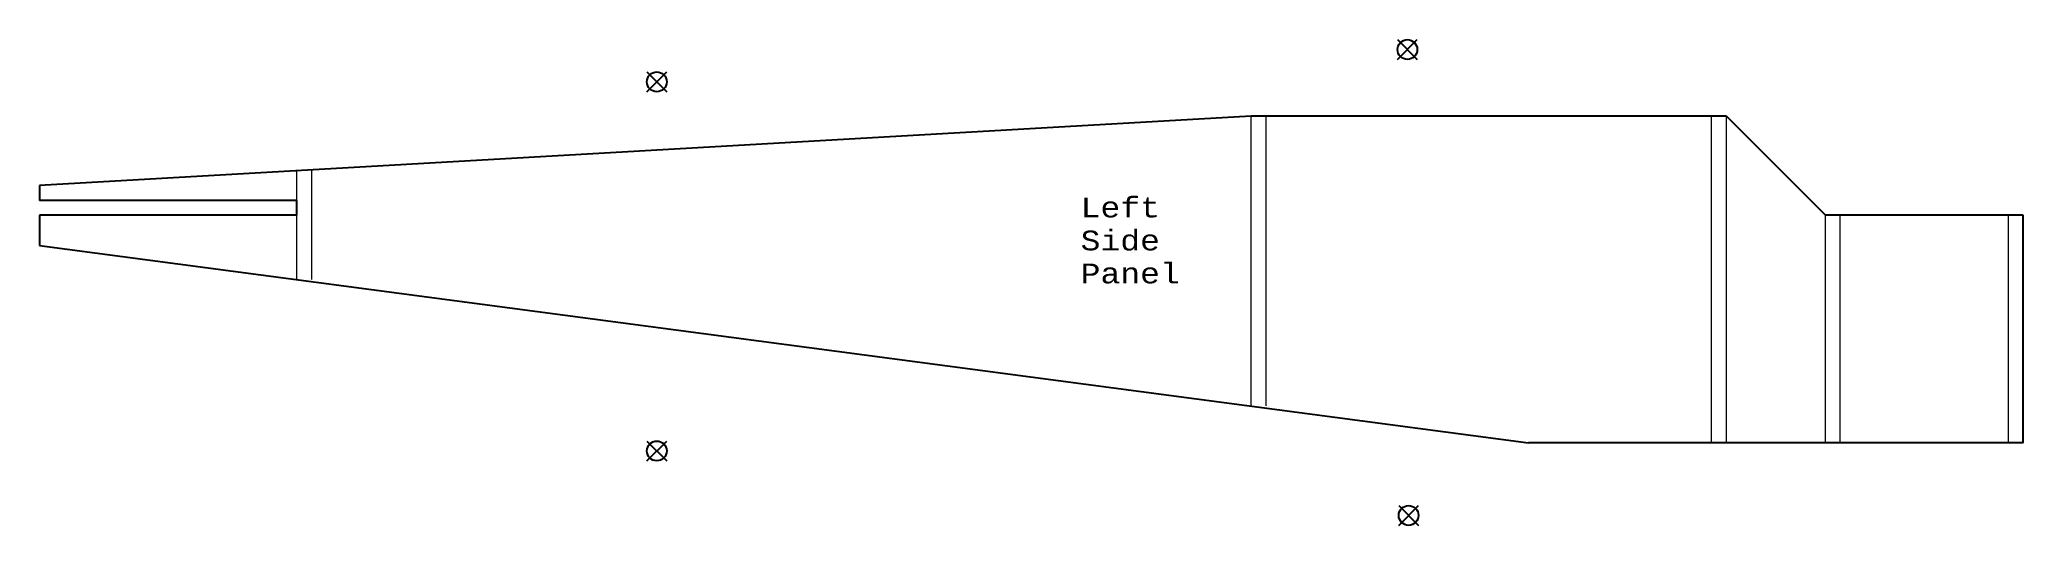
# Model space of a CAD drawing. Header units: inches. Extents: x 0.2 to 25.2, y -0.8 to 5.3.
import ezdxf

# ---------------------------------------------------------------- set-up
doc = ezdxf.new("R2010")
doc.units = ezdxf.units.IN
doc.header["$MEASUREMENT"] = 0
doc.linetypes.add('DASHED', pattern=[19.05, 12.7, -6.35])
for name, color, linetype, lineweight, true_color in [('construction', 1, 'Continuous', 0, 0xff0000), ('crack line', 6, 'DASHED', 13, 0xff00ff), ('document', 3, 'Continuous', 13, 0x00ff00), ('lineups', 253, 'Continuous', 0, 0xa0a0a4), ('outline', 178, 'Continuous', 25, 0x000000)]:
    doc.layers.add(name, color=color, linetype=linetype, lineweight=lineweight, true_color=true_color)
doc.styles.add('textstyle15', font='CourierCad')

msp = doc.modelspace()

# ---------------------------------------------------------------- linework, layer by layer
at = {"layer": 'construction'}
msp.add_line((25.215, 0.254), (25.215, 3.129), dxfattribs=at)
at = {"layer": 'crack line'}
msp.add_line((15.465, 0.718), (15.465, 4.379), dxfattribs=at)
at = {"layer": 'lineups'}
for p, q in [((15.653, 0.718), (15.653, 4.379)), ((21.278, 0.254), (21.278, 4.379)), ((21.465, 0.254), (21.465, 4.379)), ((3.414, 3.316), (3.414, 3.69)), ((3.602, 2.315), (3.602, 3.69)), ((3.414, 2.315), (3.414, 3.129)), ((22.715, 0.254), (22.715, 3.129)), ((22.903, 0.254), (22.903, 3.129)), ((25.028, 0.254), (25.028, 3.129))]:
    msp.add_line(p, q, dxfattribs=at)
at = {"layer": 'outline'}
for p, q in [((17.312, 5.097), (17.562, 5.347)), ((17.312, 5.347), (17.562, 5.097)), ((7.833, 4.689), (8.083, 4.939)), ((7.833, 4.939), (8.083, 4.689)), ((15.465, 4.379), (0.164, 3.504)), ((21.465, 4.379), (15.465, 4.379)), ((21.465, 4.379), (22.715, 3.129)), ((0.164, 3.504), (0.164, 3.316)), ((3.414, 3.316), (0.164, 3.316)), ((3.414, 3.129), (3.414, 3.316)), ((3.414, 3.129), (0.164, 3.129)), ((0.164, 3.129), (0.164, 2.745)), ((25.215, 3.129), (22.715, 3.129)), ((25.215, 0.254), (25.215, 3.129)), ((25.215, 0.254), (25.215, 3.129)), ((0.164, 2.745), (18.965, 0.254)), ((7.833, 0.025), (8.083, 0.275)), ((7.833, 0.275), (8.083, 0.025)), ((25.215, 0.254), (18.965, 0.254)), ((17.327, -0.79), (17.577, -0.54)), ((17.327, -0.54), (17.577, -0.79))]:
    msp.add_line(p, q, dxfattribs=at)
for centre in [(17.437, 5.222), (7.958, 4.814), (7.958, 0.15), (17.452, -0.665)]:
    msp.add_circle(centre, 0.125, dxfattribs=at)

# ---------------------------------------------------------------- texts
at = {"layer": 'document', "insert": (13.31, 3.351), "char_height": 0.25, "attachment_point": 1, "style": 'textstyle15'}
msp.add_mtext('Left\\PSide\\PPanel', dxfattribs=at)

doc.saveas('drawing.dxf')
